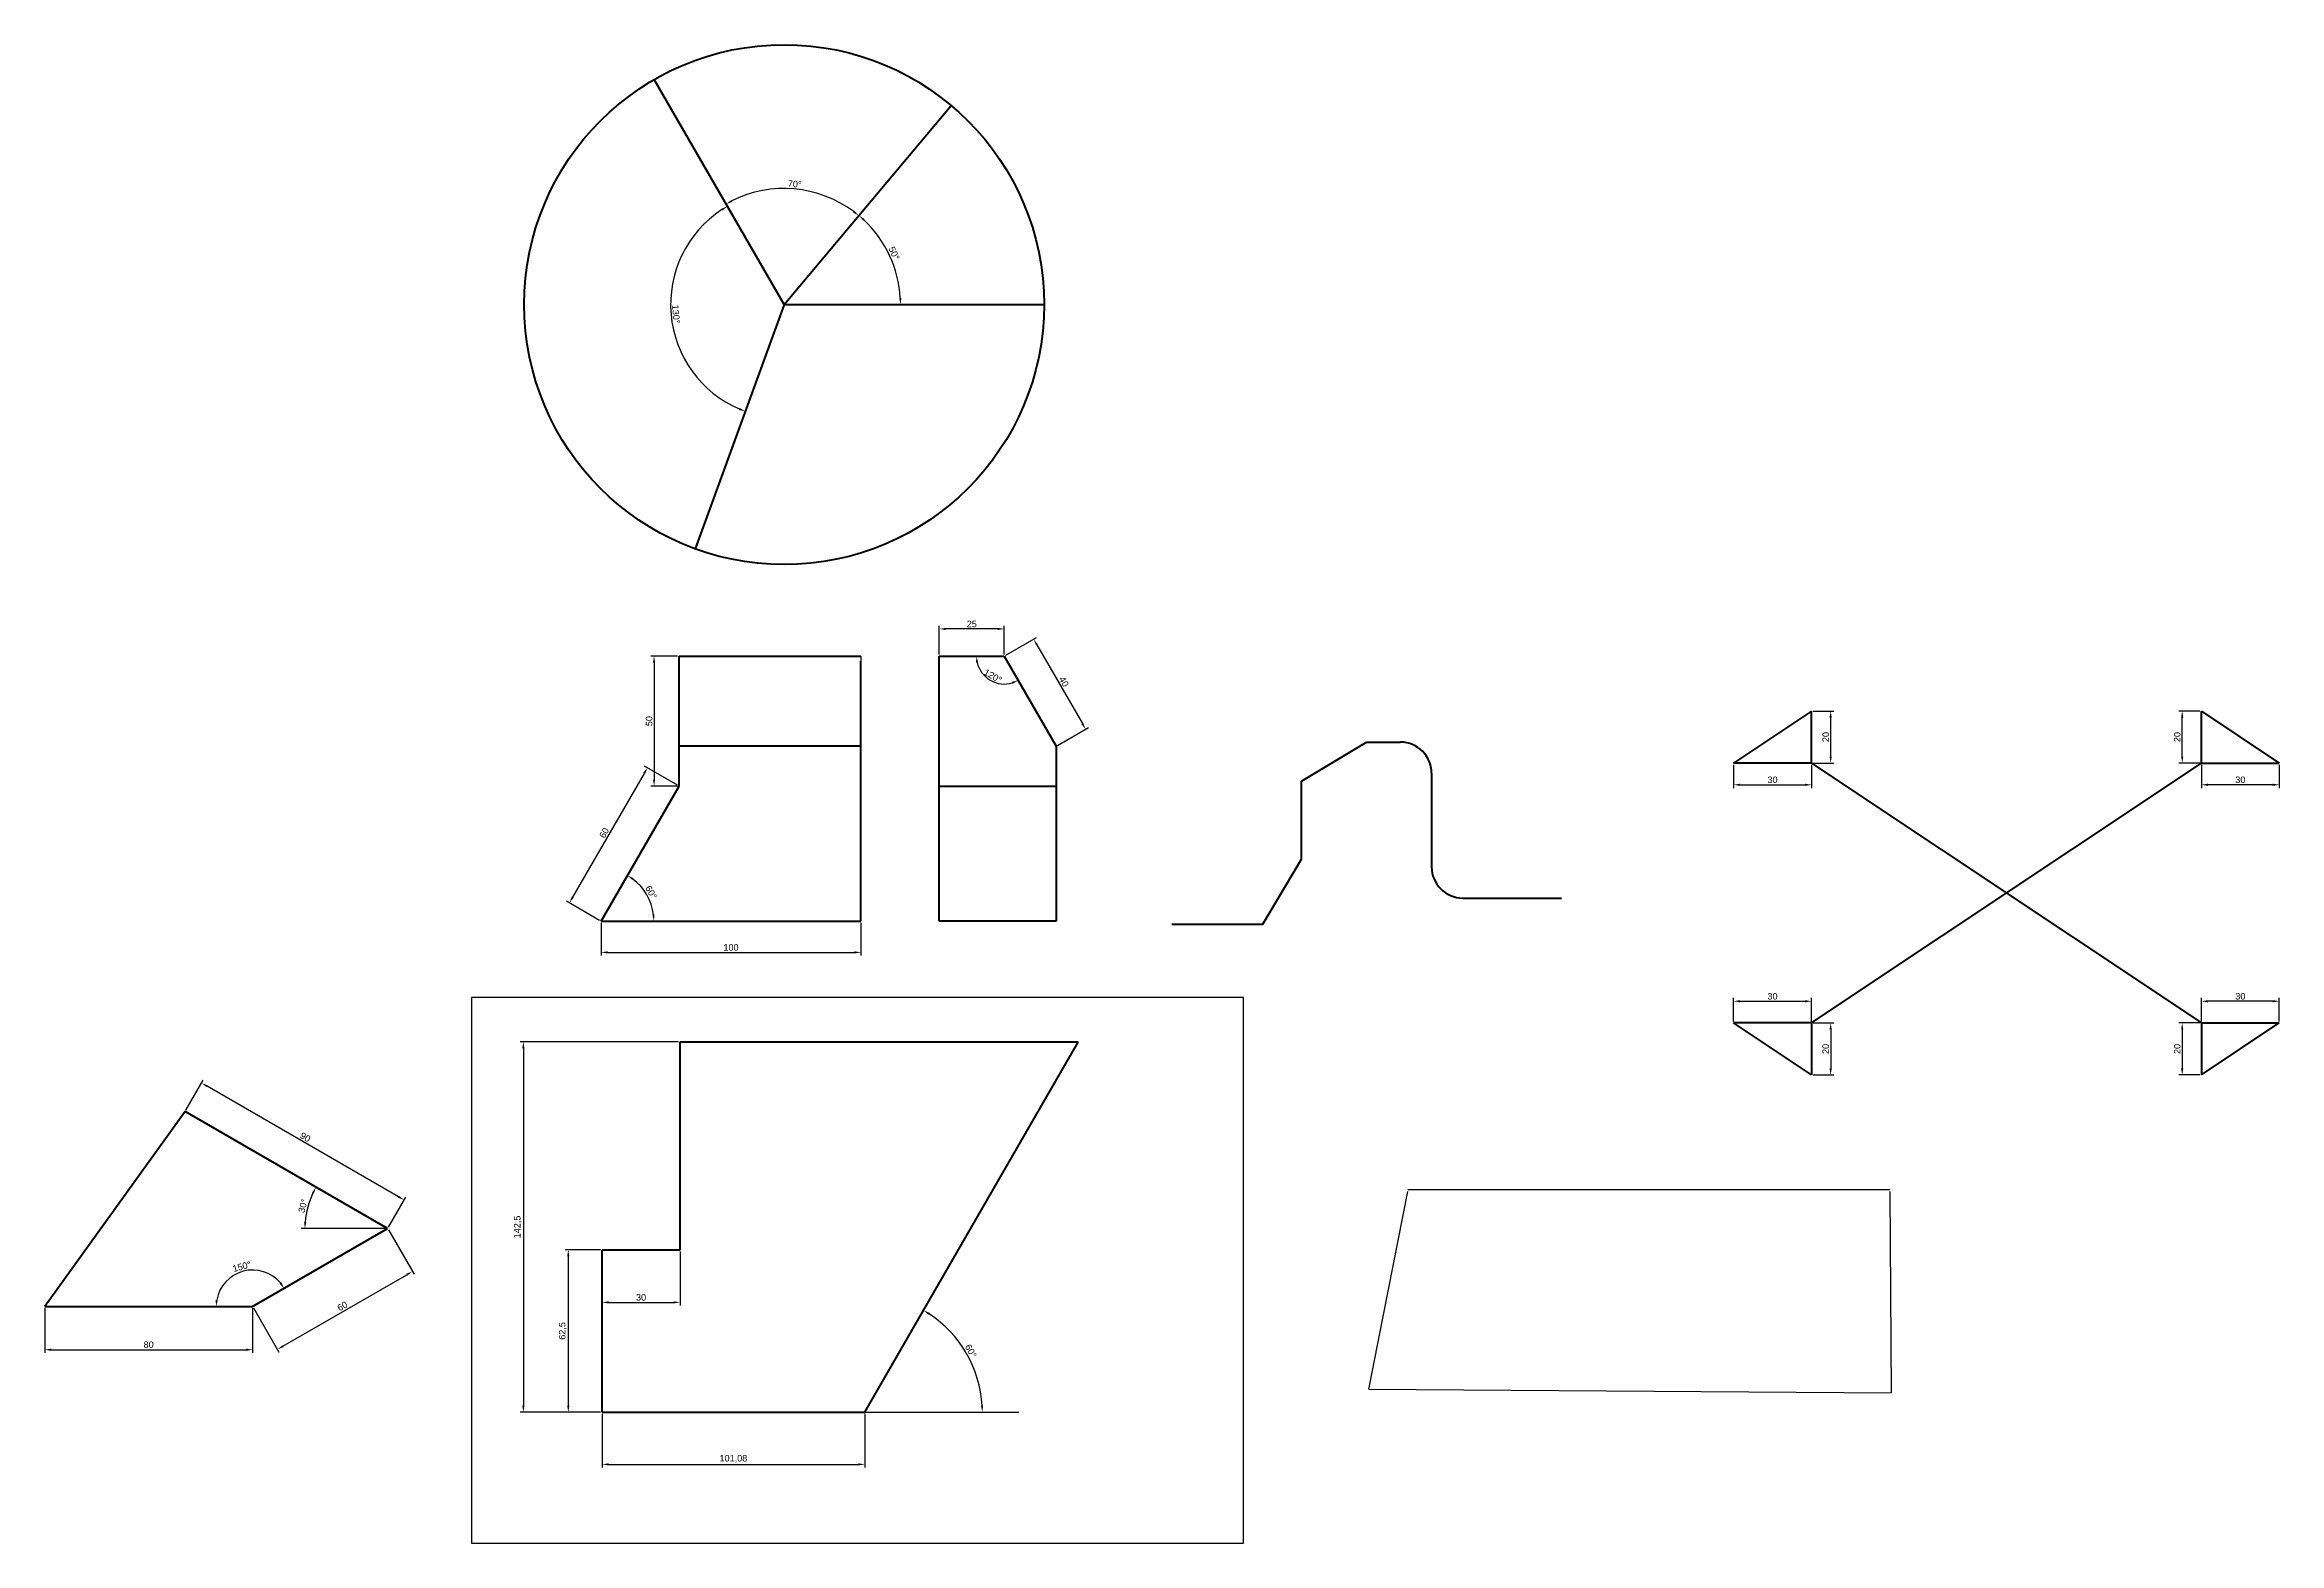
# Model space of a CAD drawing. Header units: millimetres. Extents: x -164 to 696, y 0 to 577.
import ezdxf

# ---------------------------------------------------------------- set-up
doc = ezdxf.new("R2010")
doc.units = ezdxf.units.MM
doc.styles.get("Standard").update_dxf_attribs({"font": 'arial.ttf'})
doc.dimstyles.new('ISO-25', dxfattribs={"dimtxt": 2.5, "dimasz": 2.5, "dimexe": 1.25, "dimexo": 0.625, "dimtad": 1, "dimtxsty": 'Standard', "dimcen": 2.5, "dimadec": 0, "dimazin": 0, "dimtfac": 1, "dimtmove": 0, "dimatfit": 3, "dimfxl": 1, "dimarcsym": 0})

# ---------------------------------------------------------------- blocks, each defined once
blk = doc.blocks.new('*D1')
at = {"color": 0, "lineweight": -2, "transparency": 16777216}
for p, q in [((-164.28, 90.47), (-164.28, 73.23)), ((-84.28, 90.47), (-84.28, 73.23)), ((-161.78, 74.48), (-86.78, 74.48))]:
    blk.add_line(p, q, dxfattribs=at)
at = {"color": 0, "transparency": 16777216}
for points in [[(-161.78, 74.89), (-161.78, 74.06), (-164.28, 74.48)], [(-86.78, 74.89), (-86.78, 74.06), (-84.28, 74.48)]]:
    blk.add_solid(points, dxfattribs=at)
at = {"layer": 'Defpoints', "color": 0, "transparency": 16777216}
for p in [(-164.28, 91.09), (-84.28, 91.09), (-84.28, 74.48)]:
    blk.add_point(p, dxfattribs=at)
at = {"color": 0, "transparency": 16777216, "insert": (-124.28, 76.38), "char_height": 2.5, "attachment_point": 5}
blk.add_mtext('80', dxfattribs=at)
blk = doc.blocks.new('*D2')
at = {"color": 0, "lineweight": -2, "transparency": 16777216}
for p, q in [((-32.01, 120.55), (-22.16, 103.5)), ((-72.59, 75.83), (-24.95, 103.33)), ((-83.97, 90.55), (-74.13, 73.5))]:
    blk.add_line(p, q, dxfattribs=at)
at = {"color": 0, "transparency": 16777216}
for points in [[(-25.16, 103.69), (-24.75, 102.97), (-22.79, 104.58)], [(-72.79, 76.19), (-72.38, 75.47), (-74.75, 74.58)]]:
    blk.add_solid(points, dxfattribs=at)
at = {"layer": 'Defpoints', "color": 0, "transparency": 16777216}
for p in [(-32.32, 121.09), (-22.79, 104.58), (-84.28, 91.09)]:
    blk.add_point(p, dxfattribs=at)
at = {"color": 0, "transparency": 16777216, "insert": (-49.72, 91.23), "char_height": 2.5, "attachment_point": 5, "rotation": 30}
blk.add_mtext('60', dxfattribs=at)
blk = doc.blocks.new('*D3')
at = {"color": 0, "lineweight": -2, "transparency": 16777216}
for p, q in [((-109.95, 166.63), (-103.29, 178.17)), ((-28.14, 133.33), (-101.75, 175.83)), ((-32.01, 121.63), (-25.35, 133.17))]:
    blk.add_line(p, q, dxfattribs=at)
at = {"color": 0, "transparency": 16777216}
for points in [[(-101.54, 176.19), (-101.96, 175.47), (-103.92, 177.08)], [(-27.93, 133.69), (-28.35, 132.97), (-25.98, 132.08)]]:
    blk.add_solid(points, dxfattribs=at)
at = {"layer": 'Defpoints', "color": 0, "transparency": 16777216}
for p in [(-103.92, 177.08), (-110.26, 166.09), (-32.32, 121.09)]:
    blk.add_point(p, dxfattribs=at)
at = {"color": 0, "transparency": 16777216, "insert": (-64, 156.23), "char_height": 2.5, "attachment_point": 5, "rotation": 330}
blk.add_mtext('90', dxfattribs=at)
blk = doc.blocks.new('*D4')
at = {"color": 0, "lineweight": -2, "transparency": 16777216}
blk.add_arc((-32.32, 121.09), 31.82, 154.50231, 175.49769, dxfattribs=at)
at = {"color": 0, "transparency": 16777216}
for points in [[(-61.41, 134.98), (-60.68, 134.6), (-59.88, 137)], [(-63.63, 123.57), (-64.46, 123.61), (-64.15, 121.09)]]:
    blk.add_solid(points, dxfattribs=at)
at = {"layer": 'Defpoints', "color": 0, "transparency": 16777216}
for p in [(-110.26, 166.09), (-62.23, 131.98), (-65.56, 121.09), (-32.32, 121.09), (-32.32, 121.09)]:
    blk.add_point(p, dxfattribs=at)
at = {"color": 0, "transparency": 16777216, "insert": (-64.9, 129.82), "char_height": 2.5, "attachment_point": 5, "rotation": 75}
blk.add_mtext('30°', dxfattribs=at)
blk = doc.blocks.new('*D5')
at = {"color": 0, "lineweight": -2, "transparency": 16777216}
blk.add_arc((-84.28, 91.09), 14.03, 40.22224, 169.77776, dxfattribs=at)
at = {"color": 0, "transparency": 16777216}
for points in [[(-73.23, 100.39), (-73.91, 99.91), (-72.13, 98.11)], [(-97.68, 93.54), (-98.51, 93.62), (-98.32, 91.09)]]:
    blk.add_solid(points, dxfattribs=at)
at = {"layer": 'Defpoints', "color": 0, "transparency": 16777216}
for p in [(-32.32, 121.09), (-81.85, 104.91), (-164.28, 91.09), (-84.28, 91.09), (-84.28, 91.09)]:
    blk.add_point(p, dxfattribs=at)
at = {"color": 0, "transparency": 16777216, "insert": (-88.41, 106.48), "char_height": 2.5, "attachment_point": 5, "rotation": 15}
blk.add_mtext('150°', dxfattribs=at)
blk = doc.blocks.new('*D7')
at = {"color": 0, "lineweight": -2, "transparency": 16777216}
blk.add_arc((49.81, 239.36), 20.32, 7.05409, 52.94591, dxfattribs=at)
at = {"color": 0, "transparency": 16777216}
for points in [[(61.83, 255.22), (62.29, 255.92), (59.97, 256.95)], [(70.39, 241.88), (69.56, 241.83), (70.13, 239.36)]]:
    blk.add_solid(points, dxfattribs=at)
at = {"layer": 'Defpoints', "color": 0, "transparency": 16777216}
for p in [(79.81, 291.32), (68.91, 246.3), (49.81, 239.36), (49.81, 239.36), (149.81, 239.36)]:
    blk.add_point(p, dxfattribs=at)
at = {"color": 0, "transparency": 16777216, "insert": (69.06, 250.47), "char_height": 2.5, "attachment_point": 5, "rotation": 300}
blk.add_mtext('60°', dxfattribs=at)
blk = doc.blocks.new('*D8')
at = {"color": 0, "lineweight": -2, "transparency": 16777216}
for p, q in [((49.81, 238.73), (49.81, 226.09)), ((149.81, 238.73), (149.81, 226.09)), ((52.31, 227.34), (147.31, 227.34))]:
    blk.add_line(p, q, dxfattribs=at)
at = {"color": 0, "transparency": 16777216}
for points in [[(52.31, 227.76), (52.31, 226.92), (49.81, 227.34)], [(147.31, 227.76), (147.31, 226.92), (149.81, 227.34)]]:
    blk.add_solid(points, dxfattribs=at)
at = {"layer": 'Defpoints', "color": 0, "transparency": 16777216}
for p in [(49.81, 239.36), (149.81, 239.36), (149.81, 227.34)]:
    blk.add_point(p, dxfattribs=at)
at = {"color": 0, "transparency": 16777216, "insert": (99.81, 229.24), "char_height": 2.5, "attachment_point": 5}
blk.add_mtext('100', dxfattribs=at)
blk = doc.blocks.new('*D10')
at = {"color": 0, "lineweight": -2, "transparency": 16777216}
for p, q in [((66.38, 296.18), (38.88, 248.55)), ((79.27, 291.63), (66.55, 298.97)), ((49.27, 239.67), (36.55, 247.01))]:
    blk.add_line(p, q, dxfattribs=at)
at = {"color": 0, "transparency": 16777216}
for points in [[(66.02, 296.39), (66.75, 295.97), (67.63, 298.35)], [(38.52, 248.76), (39.25, 248.34), (37.63, 246.39)]]:
    blk.add_solid(points, dxfattribs=at)
at = {"layer": 'Defpoints', "color": 0, "transparency": 16777216}
for p in [(79.81, 291.32), (37.63, 246.39), (49.81, 239.36)]:
    blk.add_point(p, dxfattribs=at)
at = {"color": 0, "transparency": 16777216, "insert": (50.99, 273.32), "char_height": 2.5, "attachment_point": 5, "rotation": 60}
blk.add_mtext('60', dxfattribs=at)
blk = doc.blocks.new('*D11')
at = {"color": 0, "lineweight": -2, "transparency": 16777216}
for p, q in [((205.5, 341.63), (217.35, 348.47)), ((217.51, 345.68), (235.01, 315.37)), ((225.5, 306.99), (237.35, 313.83))]:
    blk.add_line(p, q, dxfattribs=at)
at = {"color": 0, "transparency": 16777216}
for points in [[(217.87, 345.89), (217.15, 345.47), (216.26, 347.85)], [(235.37, 315.58), (234.65, 315.16), (236.26, 313.2)]]:
    blk.add_solid(points, dxfattribs=at)
at = {"layer": 'Defpoints', "color": 0, "transparency": 16777216}
for p in [(204.96, 341.32), (236.26, 313.2), (224.96, 306.68)]:
    blk.add_point(p, dxfattribs=at)
at = {"color": 0, "transparency": 16777216, "insert": (227.91, 331.48), "char_height": 2.5, "attachment_point": 5, "rotation": 300}
blk.add_mtext('40', dxfattribs=at)
blk = doc.blocks.new('*D12')
at = {"color": 0, "lineweight": -2, "transparency": 16777216}
for p, q in [((179.96, 341.94), (179.96, 353.03)), ((204.96, 341.94), (204.96, 353.03)), ((202.46, 351.78), (182.46, 351.78))]:
    blk.add_line(p, q, dxfattribs=at)
at = {"color": 0, "transparency": 16777216}
for points in [[(182.46, 352.2), (182.46, 351.37), (179.96, 351.78)], [(202.46, 352.2), (202.46, 351.37), (204.96, 351.78)]]:
    blk.add_solid(points, dxfattribs=at)
at = {"layer": 'Defpoints', "color": 0, "transparency": 16777216}
for p in [(179.96, 351.78), (179.96, 341.32), (204.96, 341.32)]:
    blk.add_point(p, dxfattribs=at)
at = {"color": 0, "transparency": 16777216, "insert": (192.46, 353.68), "char_height": 2.5, "attachment_point": 5}
blk.add_mtext('25', dxfattribs=at)
blk = doc.blocks.new('*D13')
at = {"color": 0, "lineweight": -2, "transparency": 16777216}
blk.add_arc((204.96, 341.32), 10.73, 193.37538, 286.62462, dxfattribs=at)
at = {"color": 0, "transparency": 16777216}
for points in [[(194.1, 338.79), (194.93, 338.88), (194.22, 341.32)], [(207.86, 331.41), (208.19, 330.65), (210.32, 332.02)]]:
    blk.add_solid(points, dxfattribs=at)
at = {"layer": 'Defpoints', "color": 0, "transparency": 16777216}
for p in [(179.96, 341.32), (204.96, 341.32), (204.96, 341.32), (196.73, 334.42), (224.96, 306.68)]:
    blk.add_point(p, dxfattribs=at)
at = {"color": 0, "transparency": 16777216, "insert": (200.54, 333.67), "char_height": 2.5, "attachment_point": 5, "rotation": 330}
blk.add_mtext('120°', dxfattribs=at)
blk = doc.blocks.new('*D14')
at = {"color": 0, "lineweight": -2, "transparency": 16777216}
for p, q in [((79.19, 341.32), (68.95, 341.32)), ((70.2, 338.82), (70.2, 293.82)), ((79.19, 291.32), (68.95, 291.32))]:
    blk.add_line(p, q, dxfattribs=at)
at = {"color": 0, "transparency": 16777216}
for points in [[(69.78, 338.82), (70.62, 338.82), (70.2, 341.32)], [(69.78, 293.82), (70.62, 293.82), (70.2, 291.32)]]:
    blk.add_solid(points, dxfattribs=at)
at = {"layer": 'Defpoints', "color": 0, "transparency": 16777216}
for p in [(79.81, 341.32), (70.2, 291.32), (79.81, 291.32)]:
    blk.add_point(p, dxfattribs=at)
at = {"color": 0, "transparency": 16777216, "insert": (68.3, 316.32), "char_height": 2.5, "attachment_point": 5, "rotation": 90}
blk.add_mtext('50', dxfattribs=at)
blk = doc.blocks.new('*D15')
at = {"color": 0, "lineweight": -2, "transparency": 16777216}
for p, q in [((485.6, 299.56), (485.6, 290.58)), ((515.6, 299.56), (515.6, 290.58)), ((488.1, 291.83), (513.1, 291.83))]:
    blk.add_line(p, q, dxfattribs=at)
at = {"color": 0, "transparency": 16777216}
for points in [[(488.1, 292.24), (488.1, 291.41), (485.6, 291.83)], [(513.1, 292.24), (513.1, 291.41), (515.6, 291.83)]]:
    blk.add_solid(points, dxfattribs=at)
at = {"layer": 'Defpoints', "color": 0, "transparency": 16777216}
for p in [(485.6, 300.19), (515.6, 300.19), (515.6, 291.83)]:
    blk.add_point(p, dxfattribs=at)
at = {"color": 0, "transparency": 16777216, "insert": (500.6, 293.73), "char_height": 2.5, "attachment_point": 5}
blk.add_mtext('30', dxfattribs=at)
blk = doc.blocks.new('*D16')
at = {"color": 0, "lineweight": -2, "transparency": 16777216}
for p, q in [((516.22, 320.19), (524.21, 320.19)), ((522.96, 302.69), (522.96, 317.69)), ((516.22, 300.19), (524.21, 300.19))]:
    blk.add_line(p, q, dxfattribs=at)
at = {"color": 0, "transparency": 16777216}
for points in [[(522.54, 317.69), (523.37, 317.69), (522.96, 320.19)], [(522.54, 302.69), (523.37, 302.69), (522.96, 300.19)]]:
    blk.add_solid(points, dxfattribs=at)
at = {"layer": 'Defpoints', "color": 0, "transparency": 16777216}
for p in [(515.6, 320.19), (522.96, 320.19), (515.6, 300.19)]:
    blk.add_point(p, dxfattribs=at)
at = {"color": 0, "transparency": 16777216, "insert": (521.05, 310.19), "char_height": 2.5, "attachment_point": 5, "rotation": 90}
blk.add_mtext('20', dxfattribs=at)
blk = doc.blocks.new('*D17')
at = {"color": 0, "lineweight": -2, "transparency": 16777216}
for p, q in [((485.6, 200.81), (485.6, 209.8)), ((488.1, 208.55), (513.1, 208.55)), ((515.6, 200.81), (515.6, 209.8))]:
    blk.add_line(p, q, dxfattribs=at)
at = {"color": 0, "transparency": 16777216}
for points in [[(488.1, 208.96), (488.1, 208.13), (485.6, 208.55)], [(513.1, 208.96), (513.1, 208.13), (515.6, 208.55)]]:
    blk.add_solid(points, dxfattribs=at)
at = {"layer": 'Defpoints', "color": 0, "transparency": 16777216}
for p in [(515.6, 208.55), (485.6, 200.19), (515.6, 200.19)]:
    blk.add_point(p, dxfattribs=at)
at = {"color": 0, "transparency": 16777216, "insert": (500.6, 210.45), "char_height": 2.5, "attachment_point": 5}
blk.add_mtext('30', dxfattribs=at)
blk = doc.blocks.new('*D18')
at = {"color": 0, "lineweight": -2, "transparency": 16777216}
for p, q in [((516.22, 200.19), (524.21, 200.19)), ((522.96, 197.69), (522.96, 182.69)), ((516.22, 180.19), (524.21, 180.19))]:
    blk.add_line(p, q, dxfattribs=at)
at = {"color": 0, "transparency": 16777216}
for points in [[(522.54, 197.69), (523.37, 197.69), (522.96, 200.19)], [(522.54, 182.69), (523.37, 182.69), (522.96, 180.19)]]:
    blk.add_solid(points, dxfattribs=at)
at = {"layer": 'Defpoints', "color": 0, "transparency": 16777216}
for p in [(515.6, 200.19), (515.6, 180.19), (522.96, 180.19)]:
    blk.add_point(p, dxfattribs=at)
at = {"color": 0, "transparency": 16777216, "insert": (521.05, 190.19), "char_height": 2.5, "attachment_point": 5, "rotation": 90}
blk.add_mtext('20', dxfattribs=at)
blk = doc.blocks.new('*D19')
at = {"color": 0, "lineweight": -2, "transparency": 16777216}
for p, q in [((665.6, 299.56), (665.6, 290.58)), ((695.6, 299.56), (695.6, 290.58)), ((693.1, 291.83), (668.1, 291.83))]:
    blk.add_line(p, q, dxfattribs=at)
at = {"color": 0, "transparency": 16777216}
for points in [[(668.1, 292.24), (668.1, 291.41), (665.6, 291.83)], [(693.1, 292.24), (693.1, 291.41), (695.6, 291.83)]]:
    blk.add_solid(points, dxfattribs=at)
at = {"layer": 'Defpoints', "color": 0, "transparency": 16777216}
for p in [(665.6, 300.19), (695.6, 300.19), (665.6, 291.83)]:
    blk.add_point(p, dxfattribs=at)
at = {"color": 0, "transparency": 16777216, "insert": (680.6, 293.73), "char_height": 2.5, "attachment_point": 5}
blk.add_mtext('30', dxfattribs=at)
blk = doc.blocks.new('*D20')
at = {"color": 0, "lineweight": -2, "transparency": 16777216}
for p, q in [((664.97, 320.19), (656.99, 320.19)), ((658.24, 302.69), (658.24, 317.69)), ((664.97, 300.19), (656.99, 300.19))]:
    blk.add_line(p, q, dxfattribs=at)
at = {"color": 0, "transparency": 16777216}
for points in [[(657.82, 317.69), (658.65, 317.69), (658.24, 320.19)], [(657.82, 302.69), (658.65, 302.69), (658.24, 300.19)]]:
    blk.add_solid(points, dxfattribs=at)
at = {"layer": 'Defpoints', "color": 0, "transparency": 16777216}
for p in [(658.24, 320.19), (665.6, 320.19), (665.6, 300.19)]:
    blk.add_point(p, dxfattribs=at)
at = {"color": 0, "transparency": 16777216, "insert": (656.33, 310.19), "char_height": 2.5, "attachment_point": 5, "rotation": 90}
blk.add_mtext('20', dxfattribs=at)
blk = doc.blocks.new('*D21')
at = {"color": 0, "lineweight": -2, "transparency": 16777216}
for p, q in [((665.6, 200.81), (665.6, 209.8)), ((693.1, 208.55), (668.1, 208.55)), ((695.6, 200.81), (695.6, 209.8))]:
    blk.add_line(p, q, dxfattribs=at)
at = {"color": 0, "transparency": 16777216}
for points in [[(668.1, 208.96), (668.1, 208.13), (665.6, 208.55)], [(693.1, 208.96), (693.1, 208.13), (695.6, 208.55)]]:
    blk.add_solid(points, dxfattribs=at)
at = {"layer": 'Defpoints', "color": 0, "transparency": 16777216}
for p in [(665.6, 208.55), (665.6, 200.19), (695.6, 200.19)]:
    blk.add_point(p, dxfattribs=at)
at = {"color": 0, "transparency": 16777216, "insert": (680.6, 210.45), "char_height": 2.5, "attachment_point": 5}
blk.add_mtext('30', dxfattribs=at)
blk = doc.blocks.new('*D22')
at = {"color": 0, "lineweight": -2, "transparency": 16777216}
for p, q in [((664.97, 200.19), (656.99, 200.19)), ((658.24, 197.69), (658.24, 182.69)), ((664.97, 180.19), (656.99, 180.19))]:
    blk.add_line(p, q, dxfattribs=at)
at = {"color": 0, "transparency": 16777216}
for points in [[(657.82, 197.69), (658.65, 197.69), (658.24, 200.19)], [(657.82, 182.69), (658.65, 182.69), (658.24, 180.19)]]:
    blk.add_solid(points, dxfattribs=at)
at = {"layer": 'Defpoints', "color": 0, "transparency": 16777216}
for p in [(665.6, 200.19), (658.24, 180.19), (665.6, 180.19)]:
    blk.add_point(p, dxfattribs=at)
at = {"color": 0, "transparency": 16777216, "insert": (656.33, 190.19), "char_height": 2.5, "attachment_point": 5, "rotation": 90}
blk.add_mtext('20', dxfattribs=at)
blk = doc.blocks.new('*D24')
at = {"color": 0, "lineweight": -2, "transparency": 16777216}
blk.add_arc((120.26, 476.56), 44.67, 53.2072, 116.7928, dxfattribs=at)
at = {"color": 0, "transparency": 16777216}
for points in [[(100.33, 516.07), (99.93, 516.8), (97.93, 515.24)], [(147.27, 512.66), (146.76, 512), (148.97, 510.78)]]:
    blk.add_solid(points, dxfattribs=at)
at = {"layer": 'Defpoints', "color": 0, "transparency": 16777216}
for p in [(70.26, 563.16), (184.54, 553.16), (133.07, 519.35), (120.26, 476.56), (120.26, 476.56)]:
    blk.add_point(p, dxfattribs=at)
at = {"color": 0, "transparency": 16777216, "insert": (124.32, 522.95), "char_height": 2.5, "attachment_point": 5, "rotation": 355}
blk.add_mtext('70°', dxfattribs=at)
blk = doc.blocks.new('*D26')
at = {"color": 0, "lineweight": -2, "transparency": 16777216}
blk.add_arc((120.26, 476.56), 44.77, 3.19958, 46.80042, dxfattribs=at)
at = {"color": 0, "transparency": 16777216}
for points in [[(150.64, 508.89), (151.19, 509.51), (149.04, 510.86)], [(165.38, 479.07), (164.55, 479.05), (165.04, 476.56)]]:
    blk.add_solid(points, dxfattribs=at)
at = {"layer": 'Defpoints', "color": 0, "transparency": 16777216}
for p in [(184.54, 553.16), (163.16, 489.4), (120.26, 476.56), (120.26, 476.56), (220.26, 476.56)]:
    blk.add_point(p, dxfattribs=at)
at = {"color": 0, "transparency": 16777216, "insert": (162.56, 496.29), "char_height": 2.5, "attachment_point": 5, "rotation": 295}
blk.add_mtext('50°', dxfattribs=at)
blk = doc.blocks.new('*D27')
at = {"color": 0, "lineweight": -2, "transparency": 16777216}
blk.add_arc((120.26, 476.56), 43.7, 123.27836, 246.72164, dxfattribs=at)
at = {"color": 0, "transparency": 16777216}
for points in [[(96.07, 513.45), (96.5, 512.74), (98.41, 514.4)], [(103.15, 436.81), (102.84, 436.03), (105.32, 435.5)]]:
    blk.add_solid(points, dxfattribs=at)
at = {"layer": 'Defpoints', "color": 0, "transparency": 16777216}
for p in [(70.26, 563.16), (78.4, 489.09), (120.26, 476.56), (120.26, 476.56), (86.06, 382.59)]:
    blk.add_point(p, dxfattribs=at)
at = {"color": 0, "transparency": 16777216, "insert": (78.63, 472.92), "char_height": 2.5, "attachment_point": 5, "rotation": 275}
blk.add_mtext('130°', dxfattribs=at)
blk = doc.blocks.new('*D28')
at = {"color": 0, "lineweight": -2, "transparency": 16777216}
blk.add_arc((151.28, 50.45), 45.21, 3.16862, 56.83138, dxfattribs=at)
at = {"color": 0, "transparency": 16777216}
for points in [[(175.8, 87.94), (176.24, 88.65), (173.89, 89.6)], [(196.84, 52.96), (196.01, 52.94), (196.49, 50.45)]]:
    blk.add_solid(points, dxfattribs=at)
at = {"layer": 'Defpoints', "color": 0, "transparency": 16777216}
for p in [(233.44, 192.75), (193.77, 65.91), (151.28, 50.45), (151.28, 50.45), (210.59, 50.45)]:
    blk.add_point(p, dxfattribs=at)
at = {"color": 0, "transparency": 16777216, "insert": (192.08, 74), "char_height": 2.5, "attachment_point": 5, "rotation": 300}
blk.add_mtext('60°', dxfattribs=at)
blk = doc.blocks.new('*D29')
at = {"color": 0, "lineweight": -2, "transparency": 16777216}
for p, q in [((50.2, 49.82), (50.2, 29.12)), ((151.28, 49.82), (151.28, 29.12)), ((52.7, 30.37), (148.78, 30.37))]:
    blk.add_line(p, q, dxfattribs=at)
at = {"color": 0, "transparency": 16777216}
for points in [[(52.7, 30.79), (52.7, 29.96), (50.2, 30.37)], [(148.78, 30.79), (148.78, 29.96), (151.28, 30.37)]]:
    blk.add_solid(points, dxfattribs=at)
at = {"layer": 'Defpoints', "color": 0, "transparency": 16777216}
for p in [(50.2, 50.45), (151.28, 50.45), (151.28, 30.37)]:
    blk.add_point(p, dxfattribs=at)
at = {"color": 0, "transparency": 16777216, "insert": (100.74, 32.5), "char_height": 2.5, "attachment_point": 5}
blk.add_mtext('101,08', dxfattribs=at)
blk = doc.blocks.new('*D30')
at = {"color": 0, "lineweight": -2, "transparency": 16777216}
for p, q in [((50.2, 112.32), (50.2, 91.44)), ((80.2, 112.32), (80.2, 91.44)), ((52.7, 92.69), (77.7, 92.69))]:
    blk.add_line(p, q, dxfattribs=at)
at = {"color": 0, "transparency": 16777216}
for points in [[(52.7, 93.11), (52.7, 92.28), (50.2, 92.69)], [(77.7, 93.11), (77.7, 92.28), (80.2, 92.69)]]:
    blk.add_solid(points, dxfattribs=at)
at = {"layer": 'Defpoints', "color": 0, "transparency": 16777216}
for p in [(50.2, 112.95), (80.2, 112.95), (80.2, 92.69)]:
    blk.add_point(p, dxfattribs=at)
at = {"color": 0, "transparency": 16777216, "insert": (65.2, 94.6), "char_height": 2.5, "attachment_point": 5}
blk.add_mtext('30', dxfattribs=at)
blk = doc.blocks.new('*D31')
at = {"color": 0, "lineweight": -2, "transparency": 16777216}
for p, q in [((49.58, 112.95), (35.95, 112.95)), ((37.2, 110.45), (37.2, 52.95)), ((49.58, 50.45), (35.95, 50.45))]:
    blk.add_line(p, q, dxfattribs=at)
at = {"color": 0, "transparency": 16777216}
for points in [[(36.78, 110.45), (37.62, 110.45), (37.2, 112.95)], [(36.78, 52.95), (37.62, 52.95), (37.2, 50.45)]]:
    blk.add_solid(points, dxfattribs=at)
at = {"layer": 'Defpoints', "color": 0, "transparency": 16777216}
for p in [(50.2, 112.95), (37.2, 50.45), (50.2, 50.45)]:
    blk.add_point(p, dxfattribs=at)
at = {"color": 0, "transparency": 16777216, "insert": (35.07, 81.7), "char_height": 2.5, "attachment_point": 5, "rotation": 90}
blk.add_mtext('62,5', dxfattribs=at)
blk = doc.blocks.new('*D32')
at = {"color": 0, "lineweight": -2, "transparency": 16777216}
for p, q in [((79.58, 192.95), (18.67, 192.95)), ((19.92, 190.45), (19.92, 52.95)), ((49.58, 50.45), (18.67, 50.45))]:
    blk.add_line(p, q, dxfattribs=at)
at = {"color": 0, "transparency": 16777216}
for points in [[(19.5, 190.45), (20.33, 190.45), (19.92, 192.95)], [(19.5, 52.95), (20.33, 52.95), (19.92, 50.45)]]:
    blk.add_solid(points, dxfattribs=at)
at = {"layer": 'Defpoints', "color": 0, "transparency": 16777216}
for p in [(80.2, 192.95), (19.92, 50.45), (50.2, 50.45)]:
    blk.add_point(p, dxfattribs=at)
at = {"color": 0, "transparency": 16777216, "insert": (17.79, 121.7), "char_height": 2.5, "attachment_point": 5, "rotation": 90}
blk.add_mtext('142,5', dxfattribs=at)

msp = doc.modelspace()

# ---------------------------------------------------------------- linework, layer by layer
at = {"lineweight": 70}
for p, q in [((120.262, 476.56), (70.262, 563.162)), ((120.262, 476.56), (184.541, 553.164)), ((120.262, 476.56), (86.06, 382.59)), ((120.262, 476.56), (220.262, 476.56)), ((79.812, 291.317), (79.812, 341.317)), ((79.812, 341.317), (149.812, 341.317)), ((149.812, 239.356), (149.812, 339.356)), ((179.955, 341.317), (204.955, 341.317)), ((179.955, 239.356), (179.955, 341.317)), ((204.955, 341.317), (224.955, 306.676)), ((515.596, 320.188), (485.596, 300.188)), ((515.596, 300.188), (515.596, 320.188)), ((665.596, 300.188), (665.596, 320.188)), ((665.596, 320.188), (695.596, 300.188)), ((149.357, 306.676), (79.812, 306.676)), ((224.955, 306.676), (224.955, 239.356)), ((319.397, 293.256), (344.397, 308.256)), ((344.397, 308.256), (357.397, 308.256)), ((319.397, 263.256), (319.397, 293.256)), ((369.397, 296.256), (369.397, 260.256)), ((515.596, 300.188), (485.596, 300.188)), ((515.596, 300.188), (665.596, 200.188)), ((515.596, 200.188), (665.596, 300.188)), ((665.596, 300.188), (695.596, 300.188)), ((49.812, 239.356), (79.812, 291.317)), ((179.955, 291.317), (224.955, 291.317)), ((304.397, 238.256), (319.397, 263.256)), ((381.397, 248.256), (419.397, 248.256)), ((49.812, 239.356), (149.812, 239.356)), ((224.955, 239.356), (179.955, 239.356)), ((269.397, 238.256), (304.397, 238.256)), ((515.596, 200.188), (485.596, 200.188)), ((515.596, 180.188), (485.596, 200.188)), ((515.596, 200.188), (515.596, 180.188)), ((665.596, 200.188), (695.596, 200.188)), ((665.596, 200.188), (665.596, 180.188)), ((665.596, 180.188), (695.596, 200.188)), ((80.202, 112.948), (80.202, 192.948)), ((80.202, 192.948), (233.438, 192.948)), ((151.282, 50.448), (233.438, 192.745)), ((-110.265, 166.091), (-164.284, 91.091)), ((-32.322, 121.091), (-110.265, 166.091)), ((-84.284, 91.091), (-32.322, 121.091)), ((50.202, 50.448), (50.202, 112.948)), ((50.202, 112.948), (80.202, 112.948)), ((-164.284, 91.091), (-84.284, 91.091)), ((50.202, 50.448), (151.282, 50.448))]:
    msp.add_line(p, q, dxfattribs=at)
for p, q in [((149.812, 341.317), (149.812, 338.427)), ((345.226, 59.283), (360.288, 135.34)), ((360.288, 136.164), (545.785, 136.164)), ((545.785, 135.34), (546.286, 57.84)), ((-32.322, 121.091), (-65.556, 121.091)), ((345.226, 59.283), (546.286, 57.84)), ((151.282, 50.448), (210.587, 50.448))]:
    msp.add_line(p, q)
msp.add_lwpolyline([(0, 0), (297, 0), (297, 210), (0, 210)], close=True)
msp.add_circle((120.262, 476.56), 100, dxfattribs=at)
for centre, start, end in [((357.397, 296.256), 0, 90), ((381.397, 260.256), 180, 270)]:
    msp.add_arc(centre, 12, start, end, dxfattribs=at)

# ---------------------------------------------------------------- dimensions: what is measured, and where the dimension line sits
for base, line1, line2, picture, middle in [((133.073, 519.351), ((120.262, 476.56), (184.541, 553.164)), ((120.262, 476.56), (70.262, 563.162)), '*D24', (124.321, 522.952)), ((78.4, 489.092), ((120.262, 476.56), (86.06, 382.59)), ((120.262, 476.56), (70.262, 563.162)), '*D27', (78.625, 472.917)), ((163.155, 489.401), ((120.262, 476.56), (184.541, 553.164)), ((120.262, 476.56), (220.262, 476.56)), '*D26', (162.565, 496.286)), ((196.733, 334.418), ((204.955, 341.317), (224.955, 306.676)), ((179.955, 341.317), (204.955, 341.317)), '*D13', (200.539, 333.668)), ((68.905, 246.305), ((49.812, 239.356), (149.812, 239.356)), ((49.812, 239.356), (79.812, 291.317)), '*D7', (69.055, 250.466)), ((193.767, 65.911), ((151.282, 50.448), (210.587, 50.448)), ((151.282, 50.448), (233.438, 192.745)), '*D28', (192.083, 74.004)), ((-62.226, 131.975), ((-32.322, 121.091), (-110.265, 166.091)), ((-32.322, 121.091), (-65.556, 121.091)), '*D4', (-64.898, 129.82)), ((-81.848, 104.909), ((-84.284, 91.091), (-32.322, 121.091)), ((-164.284, 91.091), (-84.284, 91.091)), '*D5', (-88.408, 106.481))]:
    dim = msp.add_angular_dim_2l(base=base, line1=line1, line2=line2, dimstyle='ISO-25')
    dim.commit()
    dim.dimension.update_dxf_attribs({"geometry": picture, "text_midpoint": middle})
for base, p1, p2, picture, middle in [((179.955, 351.782), (204.955, 341.317), (179.955, 341.317), '*D12', (192.455, 353.683)), ((515.596, 291.828), (485.596, 300.188), (515.596, 300.188), '*D15', (500.596, 293.73)), ((149.812, 227.341), (49.812, 239.356), (149.812, 239.356), '*D8', (99.812, 229.242)), ((515.596, 208.547), (485.596, 200.188), (515.596, 200.188), '*D17', (500.596, 210.449)), ((80.202, 92.694), (50.202, 112.948), (80.202, 112.948), '*D30', (65.202, 94.596)), ((-84.284, 74.476), (-164.284, 91.091), (-84.284, 91.091), '*D1', (-124.284, 76.377)), ((151.282, 30.374), (50.202, 50.448), (151.282, 50.448), '*D29', (100.742, 32.501))]:
    dim = msp.add_linear_dim(base=base, p1=p1, p2=p2, dimstyle='ISO-25')
    dim.commit()
    dim.dimension.update_dxf_attribs({"geometry": picture, "text_midpoint": middle})
for p1, p2, distance, picture, middle in [((204.955, 341.317), (224.955, 306.676), 13.057, '*D11', (227.91, 331.476)), ((79.812, 291.317), (49.812, 239.356), -14.062, '*D10', (50.987, 273.318)), ((-32.322, 121.091), (-110.265, 166.091), -12.693, '*D3', (-63.996, 156.231)), ((-84.284, 91.091), (-32.322, 121.091), -19.066, '*D2', (-49.721, 91.227))]:
    dim = msp.add_aligned_dim(p1=p1, p2=p2, distance=distance, dimstyle='ISO-25')
    dim.commit()
    dim.dimension.update_dxf_attribs({"geometry": picture, "text_midpoint": middle})
for base, p1, p2, angle, picture, middle in [((70.198, 291.317), (79.812, 341.317), (79.812, 291.317), 90, '*D14', (68.297, 316.317)), ((522.956, 320.188), (515.596, 300.188), (515.596, 320.188), 90, '*D16', (521.055, 310.188)), ((658.236, 320.188), (665.596, 300.188), (665.596, 320.188), 90, '*D20', (656.334, 310.188)), ((665.596, 291.828), (695.596, 300.188), (665.596, 300.188), 180, '*D19', (680.596, 293.73)), ((665.596, 208.547), (695.596, 200.188), (665.596, 200.188), 180, '*D21', (680.596, 210.449)), ((522.956, 180.188), (515.596, 200.188), (515.596, 180.188), 270, '*D18', (521.055, 190.188)), ((658.236, 180.188), (665.596, 200.188), (665.596, 180.188), 270, '*D22', (656.334, 190.188)), ((19.917, 50.448), (80.202, 192.948), (50.202, 50.448), 90, '*D32', (17.789, 121.698)), ((37.2, 50.448), (50.202, 112.948), (50.202, 50.448), 90, '*D31', (35.073, 81.698))]:
    dim = msp.add_linear_dim(base=base, p1=p1, p2=p2, angle=angle, dimstyle='ISO-25')
    dim.commit()
    dim.dimension.update_dxf_attribs({"geometry": picture, "text_midpoint": middle})

doc.saveas('drawing.dxf')
